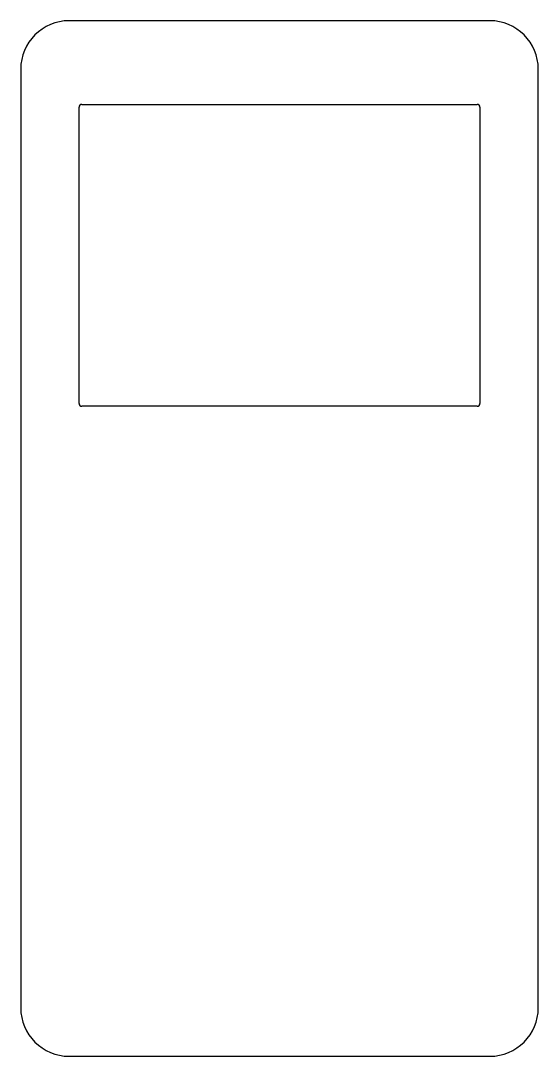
# Model space of a CAD drawing. Header units: millimetres. Extents: x -32 to 32, y -64 to 64.
import ezdxf

# ---------------------------------------------------------------- set-up
doc = ezdxf.new("R2010")
doc.units = ezdxf.units.MM

msp = doc.modelspace()

# ---------------------------------------------------------------- linework, layer by layer
for p, q in [((26, 64, 0.4), (-26, 64, 0.4)), ((-32, 58, 0.4), (-32, -58, 0.4)), ((32, -58, 0.4), (32, 58, 0.4)), ((-24.78, 16.69, 0.4), (-24.78, 53.31, 0.4)), ((-24.43, 53.66, 0.4), (24.43, 53.66, 0.4)), ((24.78, 53.31, 0.4), (24.78, 16.69, 0.4)), ((24.43, 16.34, 0.4), (-24.43, 16.34, 0.4)), ((-26, -64, 0.4), (26, -64, 0.4))]:
    msp.add_line(p, q)
for centre, radius, start, end in [((-26, 58, 0.4), 6, 90, 180), ((26, 58, 0.4), 6, 0, 90), ((-24.43, 53.31, 0.4), 0.35, 90, 180), ((24.43, 53.31, 0.4), 0.35, 0, 90), ((-24.43, 16.69, 0.4), 0.35, -180, -90), ((24.43, 16.69, 0.4), 0.35, 270, 360), ((-26, -58, 0.4), 6, 180, 270), ((26, -58, 0.4), 6, -90, 0)]:
    msp.add_arc(centre, radius, start, end)

doc.saveas('drawing.dxf')
